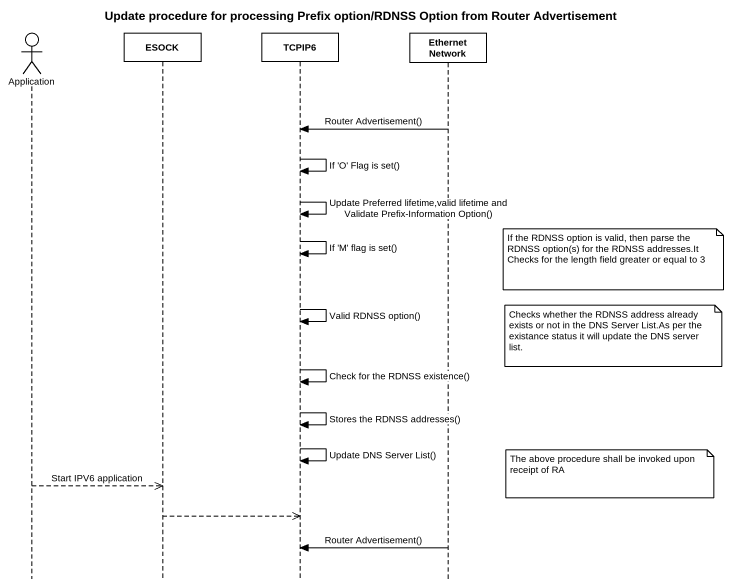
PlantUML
@startuml
title Update procedure for processing Prefix option/RDNSS Option from Router Advertisement
hide footbox
actor Application
participant ESOCK
participant TCPIP6
participant "Ethernet Network" as Ethernet_Network

Ethernet_Network -> TCPIP6 : Router Advertisement()
TCPIP6 -> TCPIP6 : If 'O' Flag is set()
TCPIP6 -> TCPIP6 : Update Preferred lifetime,valid lifetime and Validate Prefix-Information Option()
TCPIP6 -> TCPIP6 : If 'M' flag is set()
note right of Ethernet_Network : If the RDNSS option is valid, then parse the RDNSS option(s) for the RDNSS addresses.It Checks for the length field greater or equal to 3
TCPIP6 -> TCPIP6 : Valid RDNSS option()
note right of Ethernet_Network : Checks whether the RDNSS address already exists or not in the DNS Server List.As per the existance status it will update the DNS server list.
TCPIP6 -> TCPIP6 : Check for the RDNSS existence()
TCPIP6 -> TCPIP6 : Stores the RDNSS addresses()
TCPIP6 -> TCPIP6 : Update DNS Server List()
note right of Ethernet_Network : The above procedure shall be invoked upon receipt of RA
Application -->> ESOCK : Start IPV6 application
ESOCK -->> TCPIP6
Ethernet_Network -> TCPIP6 : Router Advertisement()
@enduml
